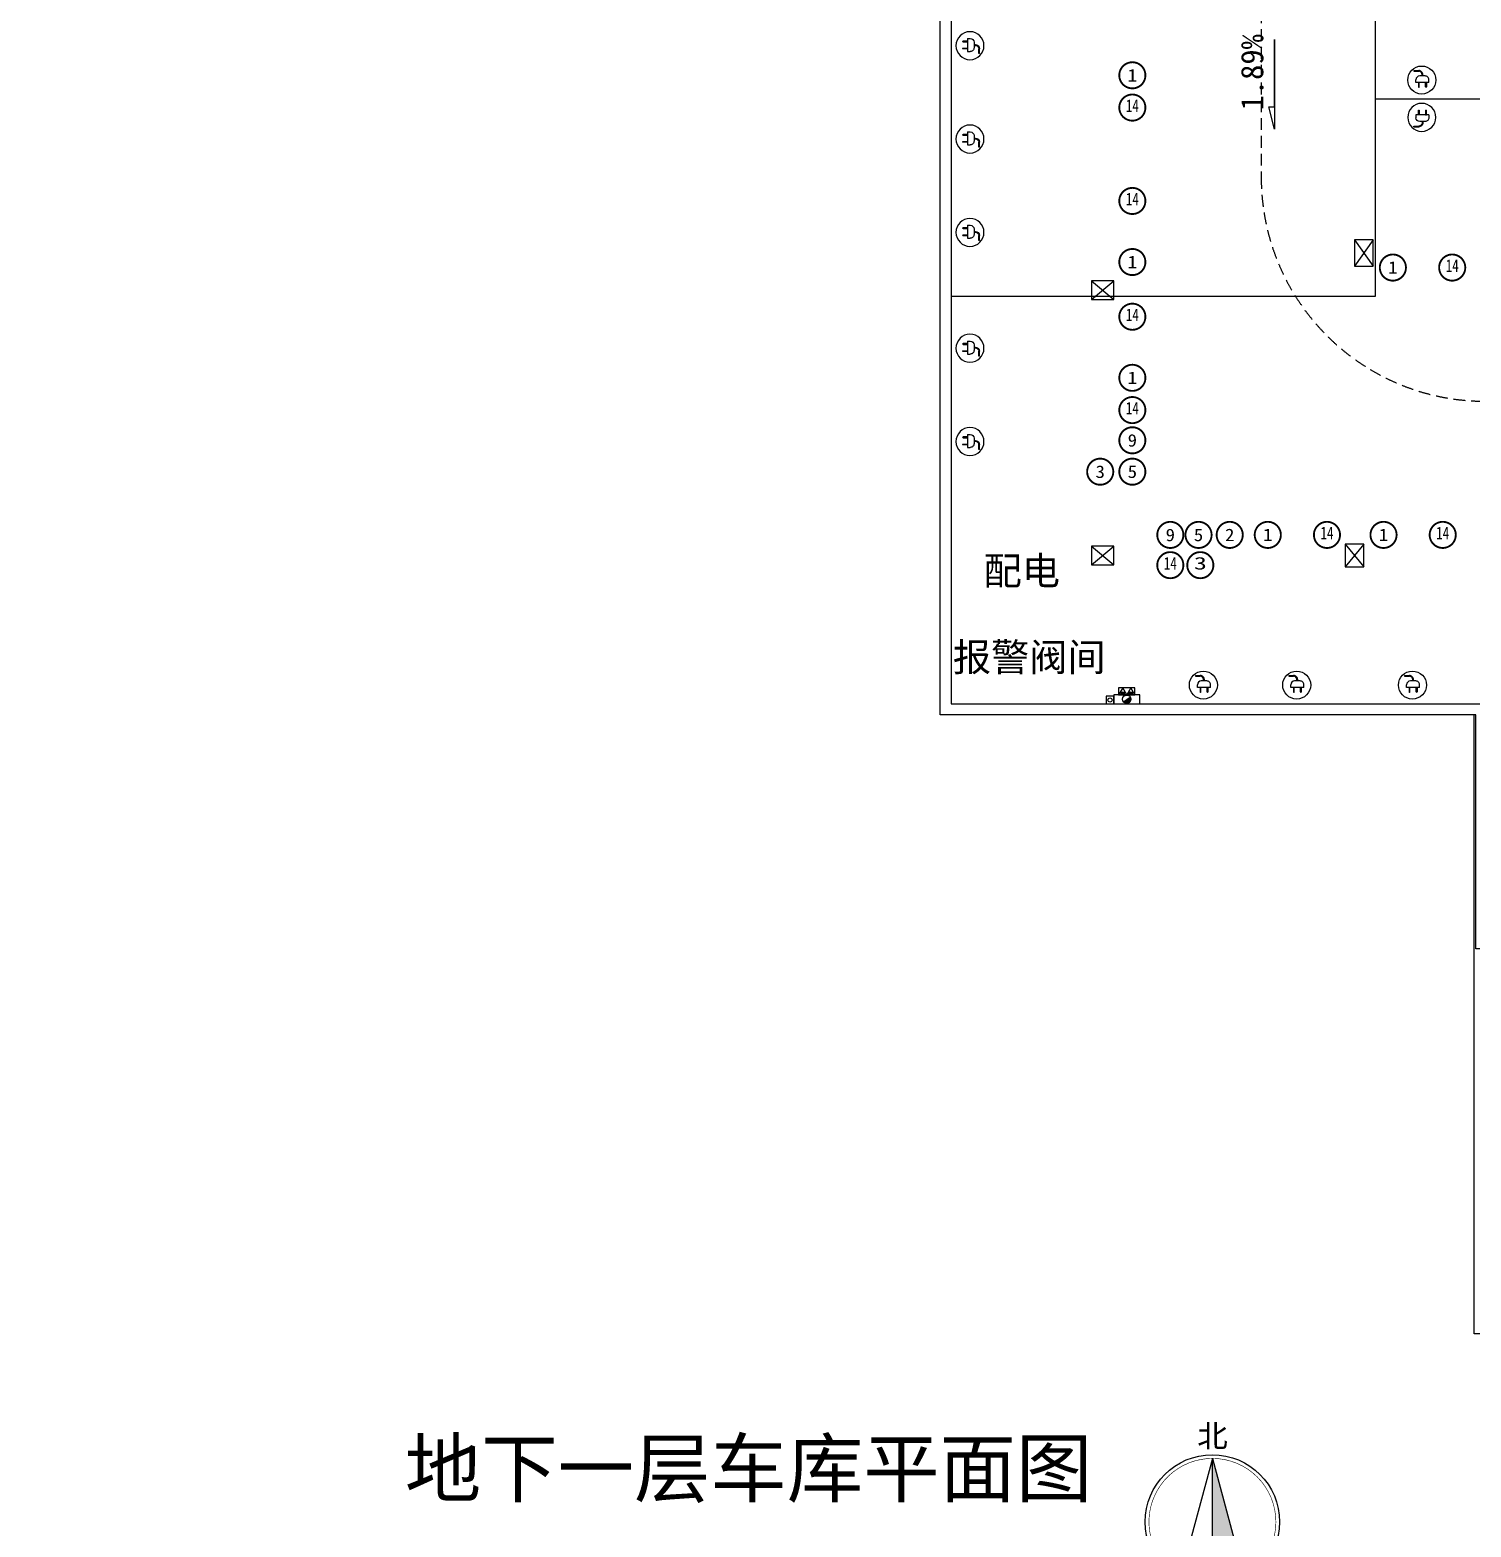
# Model space of a CAD drawing. Header units: millimetres. Extents: x -248992 to 1906102, y -24098 to 332602.
# Drawn here: x 840292 to 878887, y 36886 to 76971 of the extents above; entities that cross this region are included whole.
import ezdxf
from ezdxf.enums import TextEntityAlignment as Align

# ---------------------------------------------------------------- set-up
doc = ezdxf.new("R2010")
doc.units = ezdxf.units.MM
doc.header["$LTSCALE"] = 100
doc.linetypes.add('A6-DK-B1F$0$HIDDEN2', pattern=[4.7625, 3.175, -1.5875])
for name, color, linetype in [('-ACO-TTLB', 153, 'Continuous'), ('A-MARK', 232, 'Continuous'), ('A-ROOM-IDEN', 31, 'Continuous'), ('A-TITLE', 222, 'Continuous'), ('A6-DK-B1F$0$A-TRACK', 77, 'A6-DK-B1F$0$HIDDEN2'), ('A6-DK-B1F$0$DK-WALL-B1F$0$A-MARK', 232, 'Continuous'), ('A6-DK-BG-B1F$0$A-DRAIN', 152, 'Continuous'), ('A6-DK-BG-B1F$0$A-STAIR', 142, 'Continuous'), ('A6-W-B1$0$S-WALL-S', 4, 'Continuous'), ('TP-DK-1(xhs)$0$P-J-DIM-L', 70, 'Continuous'), ('TP-DK-1(xhs)$0$P-X-L', 240, 'Continuous'), ('TP-DK-1(xhs)$0$P-X-M', 2, 'Continuous'), ('TP-DK-1(xhs)$0$P-X-X', 1, 'Continuous'), ('xref(dwg引用图层)', 7, 'Continuous')]:
    doc.layers.add(name, color=color, linetype=linetype)
doc.layers.add('A6-W-B1$0$S-EDIT', color=241, linetype='Continuous', plot=False)
doc.layers.add('LVTRY', color=6, linetype='Continuous', lineweight=18)
doc.layers.add('PUB_TEXT', color=7, linetype='Continuous', lineweight=15)
doc.styles.add('-黑体', font='simhei.ttf')
doc.styles.add('A6-DK-BG-B1F$0$华文细黑', font='STXIHEI.TTF')
doc.styles.add('华文细黑', font='STXIHEI.TTF')

# ---------------------------------------------------------------- blocks, each defined once
blk = doc.blocks.new('TP-DK-1(xhs)$0$PG01.1')
at = {"color": 1}
for p, q in [((108, 187), (0, 0)), ((80, 72), (66, 58)), ((89, 72), (66, 48)), ((99, 72), (66, 39)), ((109, 72), (66, 29)), ((118, 72), (66, 20)), ((128, 72), (66, 10)), ((138, 72), (66, 0)), ((147, 72), (76, 0)), ((150, 65), (85, 0)), ((150, 56), (94, 0)), ((150, 46), (104, 0)), ((216, 0), (108, 187)), ((150, 36), (114, 0)), ((150, 27), (123, 0)), ((150, 17), (133, 0)), ((150, 8), (142, 0)), ((324, 187), (216, 0)), ((296, 72), (282, 58)), ((305, 72), (282, 48)), ((315, 72), (282, 39)), ((325, 72), (282, 29)), ((334, 72), (282, 20)), ((344, 72), (282, 10)), ((354, 72), (282, 0)), ((363, 72), (292, 0)), ((366, 65), (301, 0)), ((366, 56), (310, 0)), ((366, 46), (320, 0)), ((432, 0), (324, 187)), ((366, 36), (330, 0)), ((366, 27), (339, 0)), ((366, 17), (349, 0)), ((366, 8), (358, 0))]:
    blk.add_line(p, q, dxfattribs=at)
at = {"color": 2}
for p, q in [((0, 0), (216, 0)), ((216, 0), (432, 0))]:
    blk.add_line(p, q, dxfattribs=at)
at = {"color": 1}
for points in [[(0, 0), (436, 0), (436, 190), (0, 190)], [(66, 72), (150, 72), (150, 0), (66, 0)], [(282, 72), (366, 72), (366, 0), (282, 0)]]:
    blk.add_lwpolyline(points, close=True, dxfattribs=at)
blk = doc.blocks.new('TP-DK-1(xhs)$0$PG02.4')
blk.add_hatch(color=1).paths.add_polyline_path([(265, 48, 0.699012), (461, 120, 0.141488), (444, 179)])
at = {"color": 1}
blk.add_line((265, 48), (444, 179), dxfattribs=at)
blk.add_lwpolyline([(0, 0), (700, 0), (700, 240), (0, 240)], close=True, dxfattribs=at)
blk.add_circle((350, 120), 111, dxfattribs=at)
blk = doc.blocks.new('TP-DK-1(xhs)')
at = {"layer": 'TP-DK-1(xhs)$0$P-J-DIM-L', "color": 8, "true_color": 0x808080}
blk.add_lwpolyline([(127100, 58930), (127100, 59130), (126900, 59130), (126900, 58930)], close=True, dxfattribs=at)
at = {"layer": 'TP-DK-1(xhs)$0$P-X-L'}
blk.add_circle((127000, 59030), 55, dxfattribs=at)
at = {"layer": 'TP-DK-1(xhs)$0$P-X-M', "extrusion": (0, 0, -1), "xscale": -1, "zscale": -1}
blk.add_blockref('TP-DK-1(xhs)$0$PG01.1', (-127232, 59170), dxfattribs=at)
at = {"layer": 'TP-DK-1(xhs)$0$P-X-X'}
blk.add_blockref('TP-DK-1(xhs)$0$PG02.4', (127100, 58930), dxfattribs=at)
blk = doc.blocks.new('A6-W-B1$0$Z-2')
at = {"layer": 'A6-W-B1$0$S-EDIT'}
for p, q in [((72869, 44139), (73369, 43539)), ((73369, 44139), (72869, 43539))]:
    blk.add_line(p, q, dxfattribs=at)
at = {"layer": 'A6-W-B1$0$S-WALL-S', "color": 0, "linetype": 'ByBlock', "lineweight": -2}
blk.add_lwpolyline([(73369, 44139), (72869, 44139), (72869, 43539), (73369, 43539), (73369, 44139)], dxfattribs=at)
blk = doc.blocks.new('A6-W-B1$0$Z-1')
at = {"layer": 'A6-W-B1$0$S-EDIT'}
for p, q in [((91833, 54151), (92533, 54651)), ((91833, 54651), (92533, 54151))]:
    blk.add_line(p, q, dxfattribs=at)
at = {"layer": 'A6-W-B1$0$S-WALL-S', "color": 0, "linetype": 'ByBlock', "lineweight": -2}
blk.add_lwpolyline([(91833, 54651), (91833, 54151), (92533, 54151), (92533, 54651), (91833, 54651)], dxfattribs=at)
blk = doc.blocks.new('A6-W-B1', base_point=(85957, 40190))
at = {"layer": 'A6-W-B1$0$S-WALL-S'}
blk.add_lwpolyline([(222757, 98820), (208407, 98820), (208407, 136840), (181687, 136840), (181687, 137140), (208707, 137140), (208707, 99120), (223057, 99120), (223057, 82600), (227057, 82600), (227057, 82250), (222707, 82250), (222707, 98820)], dxfattribs=at)
for name, p, rotation in [('A6-W-B1$0$Z-1', (165356, 203373), 270), ('A6-W-B1$0$Z-2', (256597, 37071), 90), ('A6-W-B1$0$Z-2', (256597, 29971), 90)]:
    blk.add_blockref(name, p, dxfattribs=dict(at, rotation=rotation))
blk.add_blockref('A6-W-B1$0$Z-2', (146388, 59250), dxfattribs=at)
blk = doc.blocks.new('A-Other-Compass-a')
at = {"linetype": 'ByBlock', "lineweight": -2}
blk.add_hatch(color=256, dxfattribs=at).paths.add_polyline_path([(0, -1211), (0, -50), (425, -1636)])
at = {"linetype": 'ByBlock', "lineweight": -2, "const_width": 8}
for points in [[(0, -50, 1), (0, -1750)], [(0, -50, -1), (0, -1750)]]:
    blk.add_lwpolyline(points, format="xyb", dxfattribs=at)
at = {"linetype": 'ByBlock', "lineweight": -2}
for points in [[(0, -1211), (0, -50), (-425, -1636), (0, -1211)], [(0, -1211), (0, -50), (425, -1636), (0, -1211)]]:
    blk.add_lwpolyline(points, close=True, dxfattribs=at)
blk.add_circle((0, -900), 900, dxfattribs=at)
at = {"linetype": 'ByBlock', "lineweight": -2, "style": '华文细黑'}
blk.add_text('北', height=300, dxfattribs=at).set_placement((0, 100), align=Align.CENTER)
blk = doc.blocks.new('A6-DK-BG-B1F$0$A-DRAIN-INDEX')
blk.add_lwpolyline([(300, 0), (0, 0), (-300, 0), (-500, 0), (-300, 50), (-300, 0)], close=True)
at = {"style": 'A6-DK-BG-B1F$0$华文细黑'}
blk.add_attdef('坡度', text='', height=250, dxfattribs=at).set_placement((0, 100), align=Align.CENTER)
blk = doc.blocks.new('A6-DK-BG-B1F')
at = {"layer": 'A6-DK-BG-B1F$0$A-STAIR'}
blk.add_line((134100, 75130, 0), (174450, 75130), dxfattribs=at)
at = {"layer": 'A6-DK-BG-B1F$0$A-STAIR', "elevation": 0}
blk.add_lwpolyline([(134100, 101590), (134100, 69830), (122750, 69830)], dxfattribs=at)
at = {"layer": 'A6-DK-BG-B1F$0$A-DRAIN'}
ref = blk.add_blockref('A6-DK-BG-B1F$0$A-DRAIN-INDEX', (131406, 75814), dxfattribs=dict(at, xscale=3, yscale=3, zscale=3, rotation=90))
ref.add_attrib('坡度', '1.89%', dxfattribs={"layer": '0', "height": 600, "rotation": 90, "style": 'A6-DK-BG-B1F$0$华文细黑'}).set_placement((131106, 75838), align=Align.CENTER)
blk = doc.blocks.new('A6-DK-B1F$0$DK-WALL-B1F$0$CD')
at = {"linetype": 'ByBlock'}
for p, q in [((-130, -382), (-130, 312)), ((-130, 312), (19, 312)), ((219, -182), (219, 112)), ((469, 427), (469, 165)), ((509, 427), (469, 427)), ((509, 427), (509, 165)), ((-130, -382), (19, -382)), ((219, -15), (289, -15)), ((219, -55), (289, -55))]:
    blk.add_line(p, q, dxfattribs=at)
for points in [[(-371, 133), (-130, 133), (-130, 175), (-371, 175)], [(-371, -203), (-130, -203), (-130, -245), (-371, -245)]]:
    blk.add_lwpolyline(points, dxfattribs=at)
blk.add_circle((0, 0), 750, dxfattribs=at)
for centre, radius, start, end in [((-371, 154), 20.7, 90, 270), ((19, 112), 200, 0, 90), ((289, 165), 220, 270, 0), ((289, 165), 180, 270, 0), ((-371, -224), 20.7, 90, 270), ((19, -182), 200, 270, 0)]:
    blk.add_arc(centre, radius, start, end, dxfattribs=at)
blk = doc.blocks.new('A6-DK-B1F$0$gsethsergtyf')
at = {"layer": 'A6-DK-B1F$0$A-TRACK'}
blk.add_line((131050, 188910), (131050, 73030), dxfattribs=at)
blk.add_arc((137050, 73030), 6000, 180, 270, dxfattribs=at)

msp = doc.modelspace()

# ---------------------------------------------------------------- linework, layer by layer
at = {"layer": '-ACO-TTLB'}
msp.add_lwpolyline([(892216.9, 91360), (892216.9, 57230), (892216.9, 57030), (887576.9, 57030), (887576.9, 51390), (883616.9, 51390), (883616.9, 52370), (879016.9, 52370), (879016.9, 58630), (864666.9, 58630), (864666.9, 91800), (884316.9, 91800), (884316.9, 92750), (891056.9, 92750), (891056.9, 91360)], close=True, dxfattribs=at)
at = {"layer": 'LVTRY', "color": 6, "const_width": 50}
for points in [[(870165.7, 75756.9, 1), (869465.7, 75756.9, 1)], [(870165.7, 74892.4, 1), (869465.7, 74892.4, 1)], [(870165.7, 72392.4, 1), (869465.7, 72392.4, 1)], [(870165.7, 70756.9, 1), (869465.7, 70756.9, 1)], [(877142.6, 70608.8, 1), (876442.6, 70608.8, 1)], [(878731.6, 70608.8, 1), (878031.6, 70608.8, 1)], [(870165.7, 69292.4, 1), (869465.7, 69292.4, 1)], [(870165.7, 67656.9, 1), (869465.7, 67656.9, 1)], [(870165.7, 66792.4, 1), (869465.7, 66792.4, 1)], [(870165.7, 65983.7, 1), (869465.7, 65983.7, 1)], [(869305.1, 65143.2, 1), (868605.1, 65143.2, 1)], [(870165.7, 65143.2, 1), (869465.7, 65143.2, 1)], [(871182.6, 63451.2, 1), (870482.6, 63451.2, 1)], [(871938.4, 63451.2, 1), (871238.4, 63451.2, 1)], [(872773.4, 63451.2, 1), (872073.4, 63451.2, 1)], [(873792.6, 63451.2, 1), (873092.6, 63451.2, 1)], [(875377.8, 63451.2, 1), (874677.8, 63451.2, 1)], [(876892.6, 63451.2, 1), (876192.6, 63451.2, 1)], [(878477.8, 63451.2, 1), (877777.8, 63451.2, 1)], [(871182.6, 62640.4, 1), (870482.6, 62640.4, 1)], [(871986.2, 62640.4, 1), (871286.2, 62640.4, 1)]]:
    msp.add_lwpolyline(points, format="xyb", close=True, dxfattribs=at)

# ---------------------------------------------------------------- block references
msp.add_blockref('A6-DK-B1F$0$gsethsergtyf', (742216.9, 0))
at = {"layer": 'A-MARK', "xscale": 2, "yscale": 2, "zscale": 2, "rotation": 359.9509551420563}
msp.add_blockref('A-Other-Compass-a', (871961.6, 38823.7), dxfattribs=at)
at = {"layer": 'A6-DK-B1F$0$DK-WALL-B1F$0$A-MARK', "extrusion": (-5.41509e-07, -2.25455e-07, -1), "xscale": 0.500000000000001, "yscale": 0.500000000000001, "zscale": -0.5000000000000493, "rotation": 180.0000000154839}
for p in [(-865466.9, 76550, -0.5), (-865466.9, 74050, -0.5), (-865466.9, 71550, -0.5), (-865466.9, 68450, -0.5), (-865466.9, 65950, -0.5)]:
    msp.add_blockref('A6-DK-B1F$0$DK-WALL-B1F$0$CD', p, dxfattribs=at)
at = {"layer": 'A6-DK-B1F$0$DK-WALL-B1F$0$A-MARK', "extrusion": (-2.25455e-07, -5.41509e-07, -1), "xscale": -0.500000000000001, "yscale": 0.500000000000001, "zscale": -0.500000000000001, "rotation": 269.9999999845231}
for p in [(-877566.9, 75630, -0.2), (-871716.9, 59430, -0.2), (-874216.9, 59430, -0.2), (-877316.9, 59430, -0.2)]:
    msp.add_blockref('A6-DK-B1F$0$DK-WALL-B1F$0$CD', p, dxfattribs=at)
at = {"layer": 'A6-DK-B1F$0$DK-WALL-B1F$0$A-MARK', "extrusion": (-2.25455e-07, 5.41509e-07, -1), "xscale": 0.500000000000001, "yscale": 0.500000000000001, "zscale": -0.5000000000000493, "rotation": 270.0000000154769}
msp.add_blockref('A6-DK-B1F$0$DK-WALL-B1F$0$CD', (-877566.9, 74630, -0.2), dxfattribs=at)
at = {"layer": 'xref(dwg引用图层)'}
for name in ['A6-W-B1', 'TP-DK-1(xhs)', 'A6-DK-BG-B1F']:
    msp.add_blockref(name, (742216.9, 0), dxfattribs=at)

# ---------------------------------------------------------------- texts
at = {"layer": 'A-ROOM-IDEN', "style": '华文细黑'}
for s, p in [('配电', (866854.6, 62114.7)), ('报警阀间', (867054.8, 59801.9))]:
    msp.add_text(s, height=750, dxfattribs=at).set_placement(p, align=Align.CENTER)
at = {"layer": 'A-TITLE', "color": 0, "style": '华文细黑'}
msp.add_attdef('地下一层车库平面图', (850332.5, 37708.8), '地下一层车库平面图', height=1500, dxfattribs=at)
at = {"layer": 'PUB_TEXT', "color": 6, "style": '-黑体'}
for s, width, p, p2 in [('1', 1.065055, (869687.5, 75590.7), (869944, 75590.7)), ('14', 0.726133, (869640.8, 74776.2), (869990.7, 74776.2)), ('14', 0.726133, (869640.8, 72276.2), (869990.7, 72276.2)), ('1', 1.065055, (869687.5, 70590.7), (869944, 70590.7)), ('1', 1.065055, (876664.3, 70442.5), (876920.9, 70442.5)), ('14', 0.726133, (878206.7, 70492.6), (878556.5, 70492.6)), ('14', 0.726133, (869640.8, 69176.2), (869990.7, 69176.2)), ('1', 1.065055, (869687.5, 67490.7), (869944, 67490.7)), ('14', 0.726133, (869640.8, 66676.2), (869990.7, 66676.2)), ('9', 1.032317, (869691.4, 65814.5), (869940.1, 65814.5)), ('3', 1.048503, (868828.8, 64975.4), (869081.4, 64975.4)), ('5', 1.048503, (869689.5, 64975.4), (869942, 64975.4)), ('9', 1.032317, (870708.2, 63282), (870956.9, 63282)), ('5', 1.048503, (871462.1, 63283.4), (871714.7, 63283.4)), ('2', 1.048503, (872297.1, 63283.4), (872549.7, 63283.4)), ('1', 1.065055, (873314.3, 63284.9), (873570.9, 63284.9)), ('14', 0.726133, (874852.9, 63335), (875202.8, 63335)), ('1', 1.065055, (876414.3, 63284.9), (876670.9, 63284.9)), ('14', 0.726133, (877952.9, 63335), (878302.8, 63335)), ('14', 0.726133, (870657.7, 62524.2), (871007.5, 62524.2)), ('3', 1.452266, (871461.2, 62524.2), (871811.1, 62524.2))]:
    msp.add_text(s, height=335, dxfattribs=dict(at, width=width)).set_placement(p, p2, align=Align.FIT)

doc.saveas('drawing.dxf')
